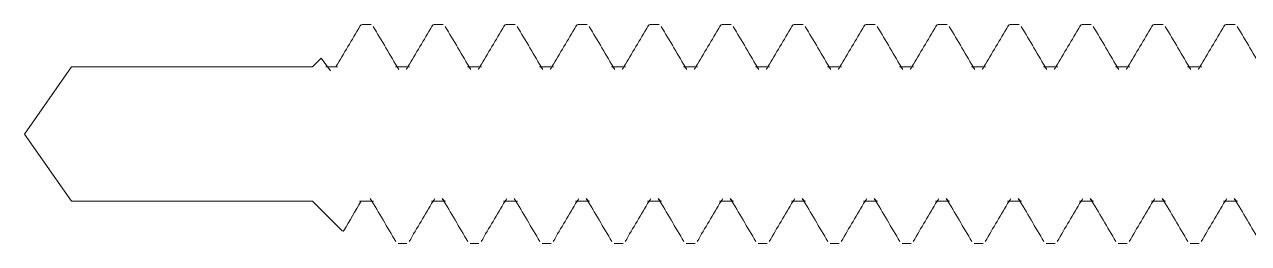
# Model space of a CAD drawing. Header units: inches. Extents: x 0 to 7, y 0 to 11.2.
# Drawn here: x -0.028 to 1.035, y 5.644 to 5.834 of the extents above; entities that cross this region are included whole.
import ezdxf

# ---------------------------------------------------------------- set-up
doc = ezdxf.new("R2010")
doc.units = ezdxf.units.IN
doc.header["$LTSCALE"] = 0.5
doc.header["$MEASUREMENT"] = 0
doc.layers.add('SHADE-BRACKET', color=7, linetype='Continuous', lineweight=30)
doc.layers.add('SHADE-BRACKET_SCREW', color=7, linetype='Continuous', lineweight=5)

# ---------------------------------------------------------------- blocks, each defined once
blk = doc.blocks.new('SCREWS-085601')
at = {"layer": 'SHADE-BRACKET_SCREW', "extrusion": (0, 1, 0)}
for p, q in [((-5.2077, 0.238), (-5.2155, 0.238)), ((-5.1452, 0.238), (-5.153, 0.238)), ((-5.0827, 0.238), (-5.0905, 0.238)), ((-5.0202, 0.238), (-5.028, 0.238)), ((-4.9577, 0.238), (-4.9655, 0.238)), ((-4.8952, 0.238), (-4.903, 0.238)), ((-4.8327, 0.238), (-4.8405, 0.238)), ((-4.7702, 0.238), (-4.778, 0.238)), ((-4.7077, 0.238), (-4.7155, 0.238)), ((-4.6452, 0.238), (-4.653, 0.238)), ((-4.5827, 0.238), (-4.5905, 0.238)), ((-4.5202, 0.238), (-4.528, 0.238)), ((-4.4577, 0.238), (-4.4655, 0.238)), ((-5.251, 0.2088), (-5.2585, 0.2013)), ((-5.2429, 0.1978), (-5.251, 0.2088)), ((-5.5085, 0.143), (-5.4677, 0.2013)), ((-5.2585, 0.2013), (-5.4677, 0.2013)), ((-5.2367, 0.2013), (-5.2469, 0.2013)), ((-5.1742, 0.2013), (-5.1865, 0.2013)), ((-5.1117, 0.2013), (-5.124, 0.2013)), ((-5.0492, 0.2013), (-5.0615, 0.2013)), ((-4.9867, 0.2013), (-4.999, 0.2013)), ((-4.9242, 0.2013), (-4.9365, 0.2013)), ((-4.8617, 0.2013), (-4.874, 0.2013)), ((-4.7992, 0.2013), (-4.8115, 0.2013)), ((-4.7367, 0.2013), (-4.749, 0.2013)), ((-4.6742, 0.2013), (-4.6865, 0.2013)), ((-4.6117, 0.2013), (-4.624, 0.2013)), ((-4.5492, 0.2013), (-4.5615, 0.2013)), ((-4.4867, 0.2013), (-4.499, 0.2013)), ((-5.5085, 0.143), (-5.4677, 0.0848)), ((-5.2585, 0.0848), (-5.4677, 0.0848)), ((-5.2327, 0.0589), (-5.2585, 0.0848)), ((-5.2055, 0.0848), (-5.2178, 0.0848)), ((-5.143, 0.0848), (-5.1553, 0.0848)), ((-5.0805, 0.0848), (-5.0928, 0.0848)), ((-5.018, 0.0848), (-5.0303, 0.0848)), ((-4.9555, 0.0848), (-4.9678, 0.0848)), ((-4.893, 0.0848), (-4.9053, 0.0848)), ((-4.8305, 0.0848), (-4.8428, 0.0848)), ((-4.768, 0.0848), (-4.7803, 0.0848)), ((-4.7055, 0.0848), (-4.7178, 0.0848)), ((-4.643, 0.0848), (-4.6553, 0.0848)), ((-4.5805, 0.0848), (-4.5928, 0.0848)), ((-4.518, 0.0848), (-4.5303, 0.0848)), ((-4.4555, 0.0848), (-4.4678, 0.0848)), ((-5.1843, 0.048), (-5.1765, 0.048)), ((-5.1218, 0.048), (-5.114, 0.048)), ((-5.0593, 0.048), (-5.0515, 0.048)), ((-4.9968, 0.048), (-4.989, 0.048)), ((-4.9343, 0.048), (-4.9265, 0.048)), ((-4.8718, 0.048), (-4.864, 0.048)), ((-4.8093, 0.048), (-4.8015, 0.048)), ((-4.7468, 0.048), (-4.739, 0.048)), ((-4.6843, 0.048), (-4.6765, 0.048)), ((-4.6218, 0.048), (-4.614, 0.048)), ((-4.5593, 0.048), (-4.5515, 0.048)), ((-4.4968, 0.048), (-4.489, 0.048))]:
    blk.add_line(p, q, dxfattribs=at)
at = {"layer": 'SHADE-BRACKET_SCREW'}
for points in [[(-5.2382, 0.2013), (-5.2312, 0.213), (-5.2243, 0.2247), (-5.2174, 0.2364)], [(-5.2058, 0.2364), (-5.1985, 0.2239), (-5.1911, 0.2114), (-5.1836, 0.199)], [(-5.1757, 0.2013), (-5.1687, 0.213), (-5.1618, 0.2247), (-5.1549, 0.2364)], [(-5.1433, 0.2364), (-5.136, 0.2239), (-5.1286, 0.2114), (-5.1211, 0.199)], [(-5.1132, 0.2013), (-5.1062, 0.213), (-5.0993, 0.2247), (-5.0924, 0.2364)], [(-5.0808, 0.2364), (-5.0735, 0.2239), (-5.0661, 0.2114), (-5.0586, 0.199)], [(-5.0507, 0.2013), (-5.0437, 0.213), (-5.0368, 0.2247), (-5.0299, 0.2364)], [(-5.0183, 0.2364), (-5.011, 0.2239), (-5.0036, 0.2114), (-4.9961, 0.199)], [(-4.9882, 0.2013), (-4.9812, 0.213), (-4.9743, 0.2247), (-4.9674, 0.2364)], [(-4.9558, 0.2364), (-4.9485, 0.2239), (-4.9411, 0.2114), (-4.9336, 0.199)], [(-4.9257, 0.2013), (-4.9187, 0.213), (-4.9118, 0.2247), (-4.9049, 0.2364)], [(-4.8933, 0.2364), (-4.886, 0.2239), (-4.8786, 0.2114), (-4.8711, 0.199)], [(-4.8632, 0.2013), (-4.8562, 0.213), (-4.8493, 0.2247), (-4.8424, 0.2364)], [(-4.8308, 0.2364), (-4.8235, 0.2239), (-4.8161, 0.2114), (-4.8086, 0.199)], [(-4.8007, 0.2013), (-4.7937, 0.213), (-4.7868, 0.2247), (-4.7799, 0.2364)], [(-4.7683, 0.2364), (-4.761, 0.2239), (-4.7536, 0.2114), (-4.7461, 0.199)], [(-4.7382, 0.2013), (-4.7312, 0.213), (-4.7243, 0.2247), (-4.7174, 0.2364)], [(-4.7058, 0.2364), (-4.6985, 0.2239), (-4.6911, 0.2114), (-4.6836, 0.199)], [(-4.6757, 0.2013), (-4.6687, 0.213), (-4.6618, 0.2247), (-4.6549, 0.2364)], [(-4.6433, 0.2364), (-4.636, 0.2239), (-4.6286, 0.2114), (-4.6211, 0.199)], [(-4.6132, 0.2013), (-4.6062, 0.213), (-4.5993, 0.2247), (-4.5924, 0.2364)], [(-4.5808, 0.2364), (-4.5735, 0.2239), (-4.5661, 0.2114), (-4.5586, 0.199)], [(-4.5507, 0.2013), (-4.5437, 0.213), (-4.5368, 0.2247), (-4.5299, 0.2364)], [(-4.5183, 0.2364), (-4.511, 0.2239), (-4.5036, 0.2114), (-4.4961, 0.199)], [(-4.4882, 0.2013), (-4.4812, 0.213), (-4.4743, 0.2247), (-4.4674, 0.2364)], [(-4.4558, 0.2364), (-4.4485, 0.2239), (-4.4411, 0.2114), (-4.4336, 0.199)], [(-5.1772, 0.199), (-5.1767, 0.1997), (-5.1762, 0.2005), (-5.1757, 0.2013)], [(-5.1147, 0.199), (-5.1142, 0.1997), (-5.1137, 0.2005), (-5.1132, 0.2013)], [(-5.0522, 0.199), (-5.0517, 0.1997), (-5.0512, 0.2005), (-5.0507, 0.2013)], [(-4.9897, 0.199), (-4.9892, 0.1997), (-4.9887, 0.2005), (-4.9882, 0.2013)], [(-4.9272, 0.199), (-4.9267, 0.1997), (-4.9262, 0.2005), (-4.9257, 0.2013)], [(-4.8647, 0.199), (-4.8642, 0.1997), (-4.8637, 0.2005), (-4.8632, 0.2013)], [(-4.8022, 0.199), (-4.8017, 0.1997), (-4.8012, 0.2005), (-4.8007, 0.2013)], [(-4.7397, 0.199), (-4.7392, 0.1997), (-4.7387, 0.2005), (-4.7382, 0.2013)], [(-4.6772, 0.199), (-4.6767, 0.1997), (-4.6762, 0.2005), (-4.6757, 0.2013)], [(-4.6147, 0.199), (-4.6142, 0.1997), (-4.6137, 0.2005), (-4.6132, 0.2013)], [(-4.5522, 0.199), (-4.5517, 0.1997), (-4.5512, 0.2005), (-4.5507, 0.2013)], [(-4.4897, 0.199), (-4.4892, 0.1997), (-4.4887, 0.2005), (-4.4882, 0.2013)], [(-5.1862, 0.0497), (-5.1935, 0.0622), (-5.2009, 0.0747), (-5.2084, 0.0871)], [(-5.1523, 0.0871), (-5.1528, 0.0863), (-5.1533, 0.0856), (-5.1538, 0.0848)], [(-5.1237, 0.0497), (-5.131, 0.0622), (-5.1384, 0.0747), (-5.1459, 0.0871)], [(-5.0898, 0.0871), (-5.0903, 0.0863), (-5.0908, 0.0856), (-5.0913, 0.0848)], [(-5.0612, 0.0497), (-5.0685, 0.0622), (-5.0759, 0.0747), (-5.0834, 0.0871)], [(-5.0273, 0.0871), (-5.0278, 0.0863), (-5.0283, 0.0856), (-5.0288, 0.0848)], [(-4.9987, 0.0497), (-5.006, 0.0622), (-5.0134, 0.0747), (-5.0209, 0.0871)], [(-4.9648, 0.0871), (-4.9653, 0.0863), (-4.9658, 0.0856), (-4.9663, 0.0848)], [(-4.9362, 0.0497), (-4.9435, 0.0622), (-4.9509, 0.0747), (-4.9584, 0.0871)], [(-4.9023, 0.0871), (-4.9028, 0.0863), (-4.9033, 0.0856), (-4.9038, 0.0848)], [(-4.8737, 0.0497), (-4.881, 0.0622), (-4.8884, 0.0747), (-4.8959, 0.0871)], [(-4.8398, 0.0871), (-4.8403, 0.0863), (-4.8408, 0.0856), (-4.8413, 0.0848)], [(-4.8112, 0.0497), (-4.8185, 0.0622), (-4.8259, 0.0747), (-4.8334, 0.0871)], [(-4.7773, 0.0871), (-4.7778, 0.0863), (-4.7783, 0.0856), (-4.7788, 0.0848)], [(-4.7487, 0.0497), (-4.756, 0.0622), (-4.7634, 0.0747), (-4.7709, 0.0871)], [(-4.7148, 0.0871), (-4.7153, 0.0863), (-4.7158, 0.0856), (-4.7163, 0.0848)], [(-4.6862, 0.0497), (-4.6935, 0.0622), (-4.7009, 0.0747), (-4.7084, 0.0871)], [(-4.6523, 0.0871), (-4.6528, 0.0863), (-4.6533, 0.0856), (-4.6538, 0.0848)], [(-4.6237, 0.0497), (-4.631, 0.0622), (-4.6384, 0.0747), (-4.6459, 0.0871)], [(-4.5898, 0.0871), (-4.5903, 0.0863), (-4.5908, 0.0856), (-4.5913, 0.0848)], [(-4.5612, 0.0497), (-4.5685, 0.0622), (-4.5759, 0.0747), (-4.5834, 0.0871)], [(-4.5273, 0.0871), (-4.5278, 0.0863), (-4.5283, 0.0856), (-4.5288, 0.0848)], [(-4.4987, 0.0497), (-4.506, 0.0622), (-4.5134, 0.0747), (-4.5209, 0.0871)], [(-4.4648, 0.0871), (-4.4653, 0.0863), (-4.4658, 0.0856), (-4.4663, 0.0848)], [(-4.4362, 0.0497), (-4.4435, 0.0622), (-4.4509, 0.0747), (-4.4584, 0.0871)], [(-5.2163, 0.0848), (-5.2213, 0.0763), (-5.2263, 0.0679), (-5.2313, 0.0594)], [(-5.1538, 0.0848), (-5.1608, 0.0731), (-5.1677, 0.0614), (-5.1746, 0.0497)], [(-5.0913, 0.0848), (-5.0983, 0.0731), (-5.1052, 0.0614), (-5.1121, 0.0497)], [(-5.0288, 0.0848), (-5.0358, 0.0731), (-5.0427, 0.0614), (-5.0496, 0.0497)], [(-4.9663, 0.0848), (-4.9733, 0.0731), (-4.9802, 0.0614), (-4.9871, 0.0497)], [(-4.9038, 0.0848), (-4.9108, 0.0731), (-4.9177, 0.0614), (-4.9246, 0.0497)], [(-4.8413, 0.0848), (-4.8483, 0.0731), (-4.8552, 0.0614), (-4.8621, 0.0497)], [(-4.7788, 0.0848), (-4.7858, 0.0731), (-4.7927, 0.0614), (-4.7996, 0.0497)], [(-4.7163, 0.0848), (-4.7233, 0.0731), (-4.7302, 0.0614), (-4.7371, 0.0497)], [(-4.6538, 0.0848), (-4.6608, 0.0731), (-4.6677, 0.0614), (-4.6746, 0.0497)], [(-4.5913, 0.0848), (-4.5983, 0.0731), (-4.6052, 0.0614), (-4.6121, 0.0497)], [(-4.5288, 0.0848), (-4.5358, 0.0731), (-4.5427, 0.0614), (-4.5496, 0.0497)], [(-4.4663, 0.0848), (-4.4733, 0.0731), (-4.4802, 0.0614), (-4.4871, 0.0497)]]:
    blk.add_open_spline(points, degree=3, dxfattribs=at)
for points, knots in [([(-5.2174, 0.2364), (-5.2174, 0.2366), (-5.2173, 0.2367), (-5.2166, 0.2376), (-5.2161, 0.238), (-5.2155, 0.238)], [-0.04485816, -0.04485816, -0.04485816, -0.04485816, -0.03907355, -0.03907355, 0, 0, 0, 0]), ([(-5.1549, 0.2364), (-5.1548, 0.2366), (-5.1547, 0.2368), (-5.1541, 0.2377), (-5.1536, 0.238), (-5.153, 0.238)], [-0.04485565, -0.04485565, -0.04485565, -0.04485565, -0.03658693, -0.03658693, 0, 0, 0, 0]), ([(-5.0924, 0.2364), (-5.0923, 0.2366), (-5.0922, 0.2368), (-5.0916, 0.2377), (-5.0911, 0.238), (-5.0905, 0.238)], [-0.04485565, -0.04485565, -0.04485565, -0.04485565, -0.03658693, -0.03658693, 0, 0, 0, 0]), ([(-5.0299, 0.2364), (-5.0298, 0.2366), (-5.0297, 0.2368), (-5.0291, 0.2377), (-5.0286, 0.238), (-5.028, 0.238)], [-0.04485565, -0.04485565, -0.04485565, -0.04485565, -0.03658693, -0.03658693, 0, 0, 0, 0]), ([(-4.9674, 0.2364), (-4.9673, 0.2366), (-4.9672, 0.2368), (-4.9666, 0.2377), (-4.9661, 0.238), (-4.9655, 0.238)], [-0.04485565, -0.04485565, -0.04485565, -0.04485565, -0.03658693, -0.03658693, 0, 0, 0, 0]), ([(-4.9049, 0.2364), (-4.9048, 0.2366), (-4.9047, 0.2368), (-4.9041, 0.2377), (-4.9036, 0.238), (-4.903, 0.238)], [-0.04485565, -0.04485565, -0.04485565, -0.04485565, -0.03658693, -0.03658693, 0, 0, 0, 0]), ([(-4.8424, 0.2364), (-4.8423, 0.2366), (-4.8422, 0.2368), (-4.8416, 0.2377), (-4.8411, 0.238), (-4.8405, 0.238)], [-0.04485565, -0.04485565, -0.04485565, -0.04485565, -0.03658693, -0.03658693, 0, 0, 0, 0]), ([(-4.7799, 0.2364), (-4.7798, 0.2366), (-4.7797, 0.2368), (-4.7791, 0.2377), (-4.7786, 0.238), (-4.778, 0.238)], [-0.04485565, -0.04485565, -0.04485565, -0.04485565, -0.03658693, -0.03658693, 0, 0, 0, 0]), ([(-4.7174, 0.2364), (-4.7173, 0.2366), (-4.7172, 0.2368), (-4.7166, 0.2377), (-4.7161, 0.238), (-4.7155, 0.238)], [-0.04485565, -0.04485565, -0.04485565, -0.04485565, -0.03658693, -0.03658693, 0, 0, 0, 0]), ([(-4.6549, 0.2364), (-4.6548, 0.2366), (-4.6547, 0.2368), (-4.6541, 0.2377), (-4.6536, 0.238), (-4.653, 0.238)], [-0.04485565, -0.04485565, -0.04485565, -0.04485565, -0.03658693, -0.03658693, 0, 0, 0, 0]), ([(-4.5924, 0.2364), (-4.5923, 0.2366), (-4.5922, 0.2368), (-4.5916, 0.2377), (-4.5911, 0.238), (-4.5905, 0.238)], [-0.04485565, -0.04485565, -0.04485565, -0.04485565, -0.03658693, -0.03658693, 0, 0, 0, 0]), ([(-4.5299, 0.2364), (-4.5298, 0.2366), (-4.5297, 0.2368), (-4.5291, 0.2377), (-4.5286, 0.238), (-4.528, 0.238)], [-0.04485565, -0.04485565, -0.04485565, -0.04485565, -0.03658693, -0.03658693, 0, 0, 0, 0]), ([(-4.4674, 0.2364), (-4.4673, 0.2366), (-4.4672, 0.2368), (-4.4666, 0.2377), (-4.4661, 0.238), (-4.4655, 0.238)], [-0.04485565, -0.04485565, -0.04485565, -0.04485565, -0.03658693, -0.03658693, 0, 0, 0, 0]), ([(-5.124, 0.2013), (-5.1235, 0.2013), (-5.123, 0.2011), (-5.122, 0.2003), (-5.1215, 0.1997), (-5.1211, 0.199)], [0, 0, 0, 0, 0.02262006, 0.02262006, 0.04305702, 0.04305702, 0.04305702, 0.04305702]), ([(-5.0615, 0.2013), (-5.061, 0.2013), (-5.0605, 0.2011), (-5.0595, 0.2003), (-5.059, 0.1997), (-5.0586, 0.199)], [0, 0, 0, 0, 0.02262006, 0.02262006, 0.04305702, 0.04305702, 0.04305702, 0.04305702]), ([(-4.999, 0.2013), (-4.9985, 0.2013), (-4.998, 0.2011), (-4.997, 0.2003), (-4.9965, 0.1997), (-4.9961, 0.199)], [0, 0, 0, 0, 0.02262006, 0.02262006, 0.04305702, 0.04305702, 0.04305702, 0.04305702]), ([(-4.9365, 0.2013), (-4.936, 0.2013), (-4.9355, 0.2011), (-4.9345, 0.2003), (-4.934, 0.1997), (-4.9336, 0.199)], [0, 0, 0, 0, 0.02262006, 0.02262006, 0.04305702, 0.04305702, 0.04305702, 0.04305702]), ([(-4.874, 0.2013), (-4.8735, 0.2013), (-4.873, 0.2011), (-4.872, 0.2003), (-4.8715, 0.1997), (-4.8711, 0.199)], [0, 0, 0, 0, 0.02262006, 0.02262006, 0.04305702, 0.04305702, 0.04305702, 0.04305702]), ([(-4.8115, 0.2013), (-4.811, 0.2013), (-4.8105, 0.2011), (-4.8095, 0.2003), (-4.809, 0.1997), (-4.8086, 0.199)], [0, 0, 0, 0, 0.02262006, 0.02262006, 0.04305702, 0.04305702, 0.04305702, 0.04305702]), ([(-4.749, 0.2013), (-4.7485, 0.2013), (-4.748, 0.2011), (-4.747, 0.2003), (-4.7465, 0.1997), (-4.7461, 0.199)], [0, 0, 0, 0, 0.02262006, 0.02262006, 0.04305702, 0.04305702, 0.04305702, 0.04305702]), ([(-4.6865, 0.2013), (-4.686, 0.2013), (-4.6855, 0.2011), (-4.6845, 0.2003), (-4.684, 0.1997), (-4.6836, 0.199)], [0, 0, 0, 0, 0.02262006, 0.02262006, 0.04305702, 0.04305702, 0.04305702, 0.04305702]), ([(-4.624, 0.2013), (-4.6235, 0.2013), (-4.623, 0.2011), (-4.622, 0.2003), (-4.6215, 0.1997), (-4.6211, 0.199)], [0, 0, 0, 0, 0.02262006, 0.02262006, 0.04305702, 0.04305702, 0.04305702, 0.04305702]), ([(-4.5615, 0.2013), (-4.561, 0.2013), (-4.5605, 0.2011), (-4.5595, 0.2003), (-4.559, 0.1997), (-4.5586, 0.199)], [0, 0, 0, 0, 0.02262006, 0.02262006, 0.04305702, 0.04305702, 0.04305702, 0.04305702]), ([(-4.499, 0.2013), (-4.4985, 0.2013), (-4.498, 0.2011), (-4.497, 0.2003), (-4.4965, 0.1997), (-4.4961, 0.199)], [0, 0, 0, 0, 0.02262006, 0.02262006, 0.04305702, 0.04305702, 0.04305702, 0.04305702]), ([(-5.143, 0.0848), (-5.1435, 0.0848), (-5.144, 0.085), (-5.145, 0.0858), (-5.1455, 0.0864), (-5.1459, 0.0871)], [0, 0, 0, 0, 0.02262006, 0.02262006, 0.04305702, 0.04305702, 0.04305702, 0.04305702]), ([(-5.018, 0.0848), (-5.0185, 0.0848), (-5.019, 0.085), (-5.02, 0.0858), (-5.0205, 0.0864), (-5.0209, 0.0871)], [0, 0, 0, 0, 0.02262006, 0.02262006, 0.04305702, 0.04305702, 0.04305702, 0.04305702]), ([(-4.9555, 0.0848), (-4.956, 0.0848), (-4.9565, 0.085), (-4.9575, 0.0858), (-4.958, 0.0864), (-4.9584, 0.0871)], [0, 0, 0, 0, 0.02262006, 0.02262006, 0.04305702, 0.04305702, 0.04305702, 0.04305702]), ([(-4.893, 0.0848), (-4.8935, 0.0848), (-4.894, 0.085), (-4.895, 0.0858), (-4.8955, 0.0864), (-4.8959, 0.0871)], [0, 0, 0, 0, 0.02262006, 0.02262006, 0.04305702, 0.04305702, 0.04305702, 0.04305702]), ([(-4.8305, 0.0848), (-4.831, 0.0848), (-4.8315, 0.085), (-4.8325, 0.0858), (-4.833, 0.0864), (-4.8334, 0.0871)], [0, 0, 0, 0, 0.02262006, 0.02262006, 0.04305702, 0.04305702, 0.04305702, 0.04305702]), ([(-4.768, 0.0848), (-4.7685, 0.0848), (-4.769, 0.085), (-4.77, 0.0858), (-4.7705, 0.0864), (-4.7709, 0.0871)], [0, 0, 0, 0, 0.02262006, 0.02262006, 0.04305702, 0.04305702, 0.04305702, 0.04305702]), ([(-4.7055, 0.0848), (-4.706, 0.0848), (-4.7065, 0.085), (-4.7075, 0.0858), (-4.708, 0.0864), (-4.7084, 0.0871)], [0, 0, 0, 0, 0.02262006, 0.02262006, 0.04305702, 0.04305702, 0.04305702, 0.04305702]), ([(-4.643, 0.0848), (-4.6435, 0.0848), (-4.644, 0.085), (-4.645, 0.0858), (-4.6455, 0.0864), (-4.6459, 0.0871)], [0, 0, 0, 0, 0.02262006, 0.02262006, 0.04305702, 0.04305702, 0.04305702, 0.04305702]), ([(-4.5805, 0.0848), (-4.581, 0.0848), (-4.5815, 0.085), (-4.5825, 0.0858), (-4.583, 0.0864), (-4.5834, 0.0871)], [0, 0, 0, 0, 0.02262006, 0.02262006, 0.04305702, 0.04305702, 0.04305702, 0.04305702]), ([(-4.518, 0.0848), (-4.5185, 0.0848), (-4.519, 0.085), (-4.52, 0.0858), (-4.5205, 0.0864), (-4.5209, 0.0871)], [0, 0, 0, 0, 0.02262006, 0.02262006, 0.04305702, 0.04305702, 0.04305702, 0.04305702]), ([(-4.4555, 0.0848), (-4.456, 0.0848), (-4.4565, 0.085), (-4.4575, 0.0858), (-4.458, 0.0864), (-4.4584, 0.0871)], [0, 0, 0, 0, 0.02262006, 0.02262006, 0.04305702, 0.04305702, 0.04305702, 0.04305702]), ([(-5.2327, 0.0589), (-5.2322, 0.0585), (-5.2318, 0.0586), (-5.2314, 0.0594), (-5.2314, 0.0594), (-5.2313, 0.0594)], [0, 0, 0, 0, 0.04341682, 0.04341682, 0.0441827, 0.0441827, 0.0441827, 0.0441827])]:
    blk.add_open_spline(points, degree=3, knots=knots, dxfattribs=at)
blk = doc.blocks.new('SYSTEM-085601')
at = {"layer": 'SHADE-BRACKET_SCREW'}
blk.add_blockref('SCREWS-085601', (0, 0), dxfattribs=at)

msp = doc.modelspace()

# ---------------------------------------------------------------- block references
at = {"layer": 'SHADE-BRACKET'}
msp.add_blockref('SYSTEM-085601', (5.4806, 5.5959), dxfattribs=at)

doc.saveas('drawing.dxf')
